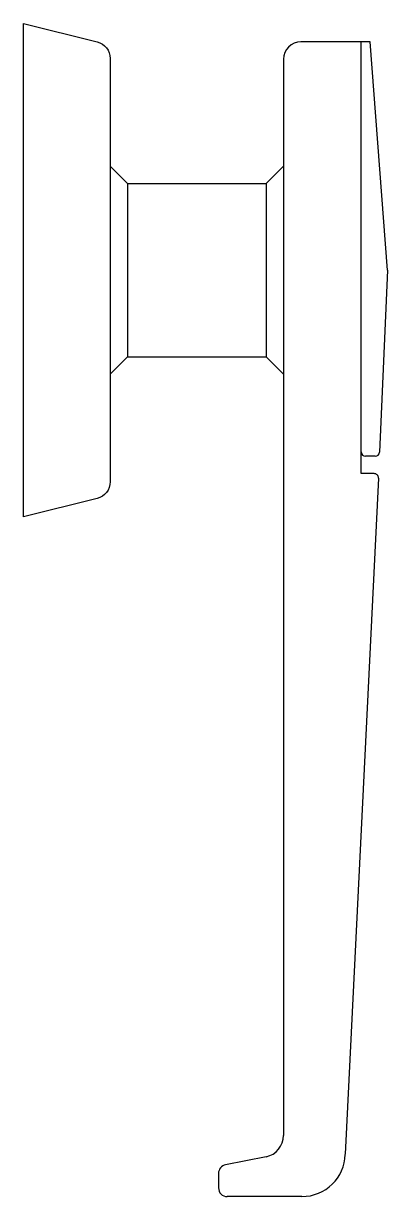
# Model space of a CAD drawing. Header units: millimetres. Extents: x 0 to 42, y 0 to 136.
import ezdxf

# ---------------------------------------------------------------- set-up
doc = ezdxf.new("R2010")
doc.units = ezdxf.units.MM
doc.layers.add('equipments-cont.', color=140, linetype='Continuous')

# ---------------------------------------------------------------- blocks, each defined once
blk = doc.blocks.new('TV-HTS4')
at = {"layer": 'equipments-cont.'}
for p, q in [((40, 26.36), (32, 26.36)), ((38.97, -21), (38.97, 26.36)), ((42, 0), (40, 26.36)), ((12, 10), (10, 12)), ((28, 10), (30, 12)), ((12, 10), (28, 10)), ((12, 10), (12, -10)), ((28, 10), (28, -10)), ((42, 0), (41.08, -21.02)), ((12, -10), (10, -12)), ((12, -10), (28, -10)), ((28, -10), (30, -12)), ((38.97, -23.5), (38.97, -21)), ((40.58, -21.5), (39.47, -21.5)), ((40.95, -24.02), (37.13, -102.13)), ((40.45, -23.5), (38.97, -23.5)), ((27.99, -102.41), (23.3, -103.34)), ((22.5, -104.33), (22.5, -106.01)), ((32.13, -107.01), (23.5, -107.01))]:
    blk.add_line(p, q, dxfattribs=at)
blk.add_lwpolyline([(0, 28.5), (8.49, 26.38, -0.344151), (10, 24.44), (10, -24.44, -0.344151), (8.49, -26.38), (0, -28.5)], format="xyb", close=True, dxfattribs=at)
blk.add_lwpolyline([(30, 24.36), (30, -99.96)], dxfattribs=at)
for centre, radius, start, end in [((32, 24.36), 2, 90, 180), ((39.47, -21), 0.5, 180, 270), ((40.58, -21), 0.5, 270, 357.4899), ((40.45, -24), 0.5, 357.4899, 90), ((27.5, -99.96), 2.5, 281.3099, 0), ((32.13, -102.01), 5, 270, 358.5193), ((23.5, -104.33), 1, 101.3099, 180), ((23.5, -106.01), 1, 180, 270)]:
    blk.add_arc(centre, radius, start, end, dxfattribs=at)

msp = doc.modelspace()

# ---------------------------------------------------------------- block references
msp.add_blockref('TV-HTS4', (0, 107.01))

doc.saveas('drawing.dxf')
